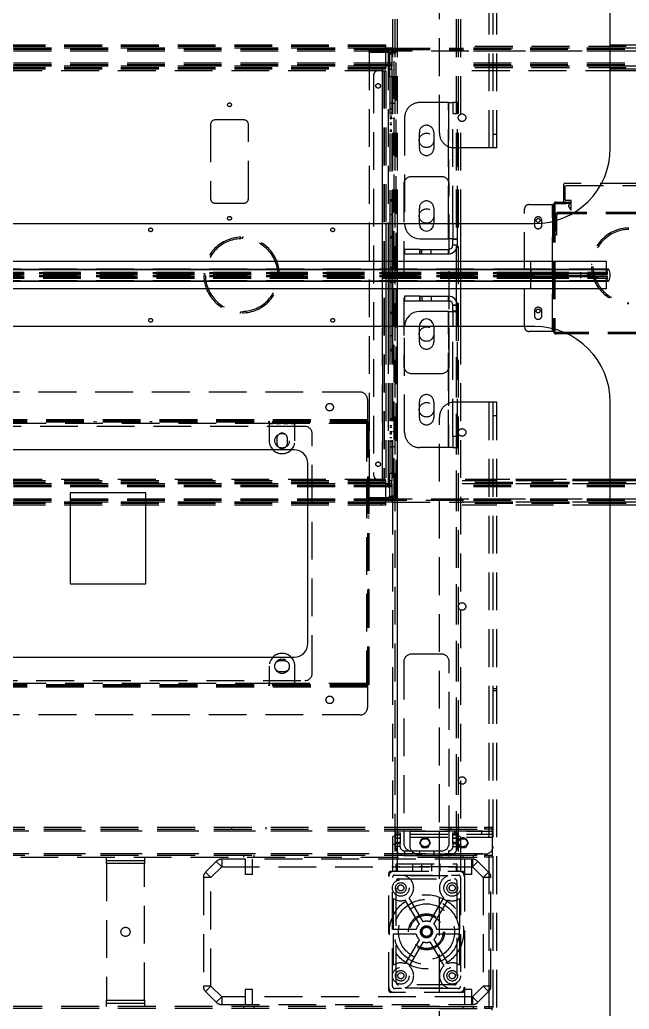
# Model space of a CAD drawing. Header units: millimetres. Extents: x -429 to 16771, y -1239 to 5751.
# Drawn here: x 6885 to 7287, y 364 to 1018 of the extents above; entities that cross this region are included whole.
import ezdxf

# ---------------------------------------------------------------- set-up
doc = ezdxf.new("R2010")
doc.units = ezdxf.units.MM
doc.header["$LTSCALE"] = 100
doc.linetypes.add('HIDDEN', pattern=[0.375, 0.25, -0.125])

msp = doc.modelspace()

# ---------------------------------------------------------------- linework, layer by layer
at = {"color": 7, "linetype": 'HIDDEN', "lineweight": -3}
for p, q in [((7195, 933.4), (7195, 1633.4)), ((7195, 933.4), (7195, 1633.4)), ((7197.5, 933.4), (7197.5, 1633.4)), ((7200, 933.4), (7200, 1633.4)), ((7162, 943.4), (7162, 1623.4)), ((7131, 1243.4), (7131, 883.4)), ((7131, 1243.4), (7131, 883.4)), ((7131, 1243.4), (7131, 883.4)), ((7132.6, 1243.4), (7132.6, 455.4)), ((7134, 1243.4), (7134, 455.4)), ((7134, 1243.4), (7134, 455.4)), ((7134, 1243.4), (7134, 455.4)), ((7134, 1243.4), (7134, 883.4)), ((7173, 1243.4), (7173, 455.4)), ((7173, 1243.4), (7173, 455.4)), ((7173, 1243.4), (7173, 455.4)), ((7173, 1243.4), (7173, 866.09)), ((7174.4, 1243.4), (7174.4, 455.4)), ((7176, 1243.4), (7176, 883.4)), ((7126.5, 1001.4), (5623.5, 1001.4)), ((7126.5, 1000.4), (5623.5, 1000.4)), ((7123.5, 1001.4), (7123.5, 1000.4)), ((7126.5, 999.4), (7126.5, 1001.4)), ((7398, 1000.4), (7177, 1000.4)), ((7130.5, 999.4), (5619.5, 999.4)), ((7130.5, 998.4), (5619.5, 998.4)), ((7130.5, 997.4), (5619.5, 997.4)), ((7130.5, 997.4), (5619.5, 997.4)), ((7130.5, 997.4), (5619.5, 997.4)), ((7130.5, 997.4), (5619.5, 997.4)), ((7126.5, 999.4), (5623.5, 999.4)), ((7126.5, 999.4), (5623.5, 999.4)), ((7115.5, 996.7), (7115.5, 997.9)), ((7115.5, 997.9), (7120.5, 997.9)), ((7120.5, 996.7), (7115.5, 996.7)), ((7128.1, 996.53), (7115.5, 996.53)), ((7115.5, 996.53), (7115.5, 702.28)), ((7120.5, 997.9), (7120.5, 996.7)), ((7120.5, 997.9), (7128.1, 997.9)), ((7120.5, 996.7), (7128.1, 996.7)), ((7126.5, 987.4), (7126.5, 999.4)), ((7128.1, 996.7), (7128.1, 997.9)), ((7128.1, 997.9), (7128.1, 996.7)), ((7128.1, 996.53), (7128.1, 702.28)), ((7128.1, 996.53), (7128.1, 883.4)), ((7130.5, 995.5), (7129.3, 995.5)), ((7129.3, 985.4), (7129.3, 995.5)), ((7129.3, 995.5), (7130.5, 995.5)), ((7130.5, 999.4), (7130.5, 997.4)), ((7130.5, 997.4), (7130.5, 989.4)), ((7131, 999.4), (7178, 999.4)), ((7131, 998.4), (7178, 998.4)), ((7444, 997.4), (7131, 997.4)), ((7444, 997.4), (7131, 997.4)), ((7132.2, 703.3), (7132.2, 995.5)), ((7133.4, 702.28), (7133.4, 996.53)), ((7398, 999.4), (7177, 999.4)), ((7397, 999.4), (7178, 999.4)), ((7397, 998.4), (7178, 998.4)), ((7397, 997.4), (7178, 997.4)), ((7397, 997.4), (7178, 997.4)), ((7130.5, 989.4), (5619.5, 989.4)), ((7130.5, 989.4), (5619.5, 989.4)), ((7130.5, 988.4), (5619.5, 988.4)), ((7130.5, 987.4), (5619.5, 987.4)), ((7126.5, 987.4), (5623.5, 987.4)), ((7126.5, 987.4), (5623.5, 987.4)), ((7126.5, 985.4), (7126.5, 987.4)), ((7127.5, 988.4), (7127.5, 987.4)), ((7130.5, 989.4), (7130.5, 987.4)), ((7130.5, 985.4), (7130.5, 987.4)), ((7398, 987.4), (7177, 987.4)), ((7397, 989.4), (7178, 989.4)), ((7397, 989.4), (7178, 989.4)), ((7397, 988.4), (7178, 988.4)), ((7397, 987.4), (7178, 987.4)), ((7126.5, 986.4), (5623.5, 986.4)), ((7126.5, 985.4), (5623.5, 985.4)), ((7124.5, 984.4), (5625.5, 984.4)), ((7124.5, 984.4), (5625.5, 984.4)), ((7118.5, 981.4), (7118.5, 717.4)), ((7124.5, 984.4), (7121.5, 984.4)), ((7124.5, 986.4), (7124.5, 985.4)), ((7124.5, 984.4), (7124.5, 985.4)), ((7124.5, 984.4), (7126.5, 984.4)), ((7124.5, 714.4), (7124.5, 984.4)), ((7124.5, 984.4), (7124.5, 714.4)), ((7124.5, 984.4), (7124.5, 714.4)), ((7124.5, 883.4), (7124.5, 984.4)), ((7125.5, 984.4), (7125.5, 714.4)), ((7126.5, 984.4), (7126.5, 883.4)), ((7129.3, 985.4), (7130.5, 985.4)), ((7129.3, 980.4), (7129.3, 985.4)), ((7130.5, 985.4), (7130.5, 980.4)), ((7398, 986.4), (7177, 986.4)), ((7396, 984.4), (7179, 984.4)), ((7130.5, 980.4), (7129.3, 980.4)), ((7129.3, 980.4), (7129.3, 883.4)), ((7130.5, 980.4), (7130.5, 883.4)), ((7130.5, 962.9), (7129.3, 962.9)), ((7132.6, 962.7), (7131, 962.7)), ((7168, 963.4), (7149, 963.4)), ((7168, 963.4), (7171, 963.4)), ((7168, 963.4), (7168, 873.4)), ((7168, 883.4), (7168, 963.4)), ((7174, 963.4), (7171, 963.4)), ((7171, 963.4), (7171, 956.11)), ((7174, 956.11), (7174, 963.4)), ((7129.3, 959.15), (7130.5, 959.15)), ((7129.3, 959.15), (7130.5, 959.15)), ((7129.3, 956.65), (7130.5, 956.65)), ((7129.3, 956.65), (7130.5, 956.65)), ((7171, 956.11), (7174, 956.11)), ((7171, 883.4), (7171, 956.11)), ((7174, 883.4), (7174, 956.11)), ((7010.75, 948.9), (7010.75, 899.9)), ((7032.75, 951.9), (7013.75, 951.9)), ((7035.75, 899.9), (7035.75, 948.9)), ((7130.5, 954.4), (7129.3, 954.4)), ((7130.5, 953.4), (7129.3, 953.4)), ((7129.3, 952.9), (7130.5, 952.9)), ((7129.3, 949.9), (7130.5, 949.9)), ((7129.3, 948.9), (7130.5, 948.9)), ((7131, 953.1), (7132.6, 953.1)), ((7139, 953.4), (7139, 883.4)), ((7129.3, 945.4), (7130.5, 945.4)), ((7129.3, 944.41), (7130.5, 944.41)), ((7148.75, 933.15), (7148.75, 943.65)), ((7158.25, 943.65), (7158.25, 933.15)), ((7200, 942.25), (7197.5, 942.25)), ((7195, 933.4), (7172, 933.4)), ((7200, 933.4), (7195, 933.4)), ((7138.5, 909.4), (7138.5, 789.4)), ((7163.5, 914.4), (7143.5, 914.4)), ((7168.5, 789.4), (7168.5, 909.4)), ((7244, 909.55), (7244, 898.55)), ((7330.7, 909.85), (7244.3, 909.85)), ((7245.2, 899.05), (7245.2, 908.35)), ((7245.5, 908.65), (7329.5, 908.65)), ((7013.75, 896.9), (7032.75, 896.9)), ((7129.3, 899.4), (7130.5, 899.4)), ((7129.3, 898.4), (7130.5, 898.4)), ((7221.3, 895.95), (7236.7, 895.95)), ((7236.7, 895.95), (7236.7, 812.15)), ((7236.7, 895.95), (7238.3, 895.95)), ((7236.7, 812.15), (7236.7, 895.95)), ((7237.5, 895.95), (7237.5, 812.15)), ((7238.3, 895.95), (7238.3, 812.15)), ((7239.1, 897.55), (7239.1, 896.75)), ((7239.1, 897.55), (7245.5, 897.55)), ((7239.1, 896.75), (7245.5, 896.75)), ((7245, 897.55), (7247.6, 897.55)), ((7248.8, 898.75), (7245.5, 898.75)), ((7245.5, 896.75), (7245.5, 897.55)), ((7245.5, 897.55), (7245.5, 896.75)), ((7248.5, 896.75), (7245.5, 896.75)), ((7247.6, 897.55), (7248.5, 897.55)), ((7247.9, 897.25), (7247.9, 895.91)), ((7248.5, 897.55), (7248.5, 896.75)), ((7249.1, 892.75), (7249.1, 898.45)), ((7129.3, 889.4), (7130.5, 889.4)), ((7129.3, 889.4), (7130.5, 889.4)), ((7129.3, 889.4), (7130.5, 889.4)), ((7129.3, 889.4), (7130.5, 889.4)), ((7148.75, 883.4), (7148.75, 893.65)), ((7158.25, 893.65), (7158.25, 883.4)), ((7218.3, 815.15), (7218.3, 892.95)), ((7240.5, 890.75), (7240.5, 889.75)), ((7334.5, 890.75), (7240.5, 890.75)), ((7240.5, 889.75), (7240.5, 890.75)), ((7240.5, 890.75), (7240.5, 889.75)), ((7240.5, 889.75), (7240.5, 890.75)), ((7334.5, 889.75), (7240.5, 889.75)), ((7247.49, 894.72), (7247.9, 894.08)), ((7247.9, 894.08), (7248.73, 892.65)), ((7224.8, 885.45), (7224.8, 882.45)), ((7229.8, 882.45), (7229.8, 885.45)), ((7239.5, 888.75), (7238.5, 888.75)), ((7238.5, 888.75), (7238.5, 878.75)), ((7238.5, 888.75), (7239.5, 888.75)), ((7239.5, 888.75), (7238.5, 888.75)), ((7238.5, 888.75), (7239.5, 888.75)), ((7239.5, 888.75), (7239.5, 878.75)), ((7238.5, 878.75), (7239.5, 878.75)), ((7238.5, 875.75), (7238.5, 878.75)), ((7239.5, 878.75), (7238.5, 878.75)), ((7238.5, 878.75), (7239.5, 878.75)), ((7239.5, 878.75), (7238.5, 878.75)), ((7239.5, 878.75), (7239.5, 875.75)), ((7287, 879.55), (7287, 880.55)), ((7030.8, 873.4), (7030.8, 874.4)), ((7031.8, 873.4), (7031.8, 874.4)), ((7129.3, 874.9), (7130.5, 874.9)), ((7129.3, 873.9), (7130.5, 873.9)), ((7171, 873.4), (7174, 873.4)), ((7239.5, 875.75), (7238.5, 875.75)), ((7149, 866.4), (7149, 863.4)), ((7150.5, 863.4), (7150.5, 866.4)), ((7156.5, 863.4), (7156.5, 866.4)), ((7168, 863.4), (7168, 866.4)), ((7171, 869.4), (7174, 869.4)), ((7124.5, 840.4), (7124.5, 858.4)), ((7126.5, 858.4), (7126.5, 840.4)), ((7128.1, 858.4), (7128.1, 840.4)), ((7129.3, 858.4), (7129.3, 840.4)), ((7130.5, 858.4), (7130.5, 840.4)), ((7131, 858.4), (7131, 840.4)), ((7134, 858.4), (7134, 840.4)), ((7173, 858.4), (7173, 840.4)), ((7176, 858.4), (7176, 840.4)), ((7222.5, 851.4), (7222.5, 858.4)), ((7222.5, 853.19), (5527.5, 853.19)), ((7222.5, 853.17), (5527.5, 853.17)), ((7222.5, 850.65), (5527.5, 850.65)), ((7222.5, 850.65), (5527.5, 850.65)), ((7222.5, 850.65), (5527.5, 850.65)), ((7222.5, 850.32), (5527.5, 850.32)), ((7222.5, 850.15), (5527.5, 850.15)), ((7222.5, 850.15), (5527.5, 850.15)), ((6375, 853.19), (7222.5, 853.19)), ((6375, 851.4), (7222.5, 851.4)), ((6375, 850.85), (7222.5, 850.85)), ((7222.5, 850.85), (6375, 850.85)), ((7222.5, 850.85), (6375, 850.85)), ((7222.5, 850.85), (6375, 850.85)), ((6375, 850.84), (7222.5, 850.84)), ((6375, 850.84), (7222.5, 850.84)), ((6375, 850.65), (7222.5, 850.65)), ((6375, 850.65), (7222.5, 850.65)), ((6375, 850.65), (7222.5, 850.65)), ((6375, 850.37), (7222.5, 850.37)), ((6375, 850.32), (7222.5, 850.32)), ((6375, 850.15), (7222.5, 850.15)), ((6375, 850.15), (7222.5, 850.15)), ((6375, 850), (7222.5, 850)), ((6375, 849.97), (7222.5, 849.97)), ((6375, 849.97), (7222.5, 849.97)), ((6375, 849.95), (7222.5, 849.95)), ((6375, 849.95), (7222.5, 849.95)), ((7130.5, 854.4), (7129.3, 854.4)), ((7129.3, 850.65), (7130.5, 850.65)), ((7129.3, 850.65), (7130.5, 850.65)), ((7132.6, 854.2), (7131, 854.2)), ((7222.5, 853.19), (7222.5, 853.4)), ((7222.5, 853.4), (7222.5, 853.17)), ((7222.5, 853.19), (7222.5, 853.4)), ((7222.5, 851.4), (7222.5, 853.4)), ((7222.5, 853.19), (7273, 853.19)), ((7222.5, 850.32), (7222.5, 853.19)), ((7273, 853.19), (7222.5, 853.19)), ((7222.5, 850.85), (7222.5, 853.19)), ((7273.92, 853.17), (7222.5, 853.17)), ((7222.5, 853.17), (7222.5, 845.64)), ((7222.5, 851.4), (7272.5, 851.4)), ((7222.5, 850.85), (7222.5, 851.4)), ((7222.5, 850.85), (7222.5, 851.4)), ((7222.5, 850.84), (7222.5, 850.85)), ((7222.5, 850.85), (7222.5, 850.85)), ((7222.5, 850.85), (7261.93, 850.85)), ((7222.5, 850.85), (7222.5, 850.65)), ((7222.5, 850.85), (7222.5, 850.85)), ((7222.5, 850.84), (7266.9, 850.84)), ((7222.5, 849.97), (7222.5, 850.84)), ((7222.5, 850.84), (7264.4, 850.84)), ((7222.5, 849.97), (7222.5, 850.84)), ((7222.5, 849.97), (7222.5, 850.84)), ((7222.5, 850.84), (7222.5, 850.65)), ((7222.5, 849.97), (7222.5, 850.84)), ((7222.5, 850.84), (7222.5, 850.65)), ((7222.5, 850.37), (7222.5, 850.84)), ((7222.5, 849.97), (7222.5, 850.84)), ((7222.5, 850.84), (7222.5, 850.65)), ((7222.5, 850.32), (7222.5, 850.84)), ((7222.5, 849.97), (7222.5, 850.84)), ((7222.5, 850.84), (7222.5, 850.65)), ((7222.5, 850.84), (7222.5, 850.65)), ((7222.5, 850.37), (7222.5, 850.84)), ((7222.5, 850.65), (7222.5, 850)), ((7222.5, 850.65), (7267.18, 850.65)), ((7222.5, 850.65), (7264.68, 850.65)), ((7222.5, 850.65), (7222.5, 850.15)), ((7222.5, 850.65), (7262.18, 850.65)), ((7222.5, 850.65), (7222.5, 850.15)), ((7267.18, 850.65), (7222.5, 850.65)), ((7222.5, 850.65), (7222.5, 850)), ((7264.68, 850.65), (7222.5, 850.65)), ((7262.18, 850.65), (7222.5, 850.65)), ((7222.5, 850.65), (7222.5, 850.15)), ((7222.5, 850.65), (7222.5, 850.15)), ((7222.5, 850.37), (7260.41, 850.37)), ((7222.5, 848.85), (7222.5, 850.37)), ((7222.5, 848.85), (7222.5, 850.37)), ((7222.5, 850), (7222.5, 850.32)), ((7222.5, 850.32), (7273.15, 850.32)), ((7273.15, 850.32), (7222.5, 850.32)), ((7222.5, 850), (7222.5, 850.32)), ((7222.5, 850.15), (7264.68, 850.15)), ((7222.5, 850.15), (7262.18, 850.15)), ((7264.68, 850.15), (7222.5, 850.15)), ((7262.18, 850.15), (7222.5, 850.15)), ((7222.5, 850.15), (7222.5, 849.97)), ((7222.5, 850.15), (7222.5, 849.97)), ((7222.5, 850.15), (7222.5, 849.97)), ((7222.5, 850.15), (7222.5, 849.97)), ((7222.5, 850), (7272.85, 850)), ((7222.5, 849.97), (7264.95, 849.97)), ((7222.5, 849.95), (7222.5, 849.97)), ((7222.5, 849.97), (7262.45, 849.97)), ((7222.5, 849.97), (7222.5, 849.97)), ((7222.5, 849.95), (7264.88, 849.95)), ((7222.5, 849.95), (7262.38, 849.95)), ((7222.5, 848.85), (7222.5, 849.95)), ((7222.5, 848.85), (7222.5, 849.95)), ((7255.5, 847.4), (7255.5, 851.4)), ((7260.41, 850.37), (7261.93, 850.85)), ((7262.18, 850.65), (7262.18, 850.15)), ((7262.45, 849.97), (7264.4, 850.84)), ((7264.68, 850.65), (7264.68, 850.15)), ((7264.95, 849.97), (7266.9, 850.84)), ((7267.18, 850.65), (7267.18, 850)), ((7272.5, 851.4), (7272.5, 853.4)), ((7273.15, 850.32), (7273, 853.19)), ((7222.5, 848.65), (5527.5, 848.65)), ((7222.5, 848.65), (5527.5, 848.65)), ((7222.5, 848.49), (5527.5, 848.49)), ((7222.5, 848.15), (5527.5, 848.15)), ((7222.5, 848.15), (5527.5, 848.15)), ((7222.5, 848.15), (5527.5, 848.15)), ((7222.5, 845.64), (5527.5, 845.64)), ((7222.5, 845.61), (5527.5, 845.61)), ((7222.5, 848.85), (6375, 848.85)), ((7222.5, 848.85), (6375, 848.85)), ((6375, 848.83), (7222.5, 848.83)), ((6375, 848.83), (7222.5, 848.83)), ((6375, 848.8), (7222.5, 848.8)), ((6375, 848.65), (7222.5, 848.65)), ((6375, 848.65), (7222.5, 848.65)), ((6375, 848.49), (7222.5, 848.49)), ((6375, 848.44), (7222.5, 848.44)), ((6375, 848.15), (7222.5, 848.15)), ((6375, 848.15), (7222.5, 848.15)), ((6375, 848.15), (7222.5, 848.15)), ((6375, 847.97), (7222.5, 847.97)), ((6375, 847.97), (7222.5, 847.97)), ((6375, 847.96), (7222.5, 847.96)), ((6375, 847.95), (7222.5, 847.95)), ((6375, 847.95), (7222.5, 847.95)), ((6375, 847.95), (7222.5, 847.95)), ((6375, 847.4), (7222.5, 847.4)), ((6375, 845.61), (7222.5, 845.61)), ((7007.3, 849.9), (7006.3, 849.9)), ((7007.3, 848.9), (7006.3, 848.9)), ((7056.29, 849.9), (7055.29, 849.9)), ((7056.29, 848.9), (7055.29, 848.9)), ((7129.3, 848.15), (7130.5, 848.15)), ((7129.3, 848.15), (7130.5, 848.15)), ((7129.3, 844.4), (7130.5, 844.4)), ((7131, 844.6), (7132.6, 844.6)), ((7222.5, 848.83), (7222.5, 848.85)), ((7262.38, 848.85), (7222.5, 848.85)), ((7222.5, 847.97), (7222.5, 848.83)), ((7222.5, 848.83), (7264.97, 848.83)), ((7222.5, 848.83), (7262.47, 848.83)), ((7222.5, 847.97), (7222.5, 848.83)), ((7222.5, 847.97), (7222.5, 848.83)), ((7222.5, 847.97), (7222.5, 848.83)), ((7222.5, 848.83), (7222.5, 848.65)), ((7222.5, 847.97), (7222.5, 848.83)), ((7222.5, 848.83), (7222.5, 848.65)), ((7222.5, 848.44), (7222.5, 848.83)), ((7222.5, 848.83), (7222.5, 848.65)), ((7222.5, 847.97), (7222.5, 848.83)), ((7222.5, 848.83), (7222.5, 848.65)), ((7222.5, 848.44), (7222.5, 848.83)), ((7222.5, 848.49), (7222.5, 848.8)), ((7222.5, 848.8), (7272.85, 848.8)), ((7222.5, 848.8), (7222.5, 848.15)), ((7222.5, 848.8), (7222.5, 848.15)), ((7222.5, 848.49), (7222.5, 848.8)), ((7222.5, 848.65), (7264.68, 848.65)), ((7222.5, 848.65), (7222.5, 848.15)), ((7222.5, 848.65), (7262.18, 848.65)), ((7222.5, 848.65), (7222.5, 848.15)), ((7262.18, 848.65), (7222.5, 848.65)), ((7222.5, 848.65), (7222.5, 848.15)), ((7264.68, 848.65), (7222.5, 848.65)), ((7222.5, 848.65), (7222.5, 848.15)), ((7222.5, 848.49), (7273.15, 848.49)), ((7222.5, 845.61), (7222.5, 848.49)), ((7273.15, 848.49), (7222.5, 848.49)), ((7222.5, 847.97), (7222.5, 848.49)), ((7222.5, 848.44), (7260.41, 848.44)), ((7222.5, 847.97), (7222.5, 848.44)), ((7222.5, 847.97), (7222.5, 848.44)), ((7222.5, 848.15), (7267.18, 848.15)), ((7222.5, 848.15), (7264.68, 848.15)), ((7222.5, 848.15), (7262.18, 848.15)), ((7262.18, 848.15), (7222.5, 848.15)), ((7267.18, 848.15), (7222.5, 848.15)), ((7264.68, 848.15), (7222.5, 848.15)), ((7222.5, 848.15), (7222.5, 847.95)), ((7222.5, 848.15), (7222.5, 847.97)), ((7222.5, 848.15), (7222.5, 847.97)), ((7222.5, 848.15), (7222.5, 847.97)), ((7222.5, 848.15), (7222.5, 847.97)), ((7222.5, 848.15), (7222.5, 847.97)), ((7222.5, 847.95), (7222.5, 847.97)), ((7222.5, 847.97), (7266.89, 847.97)), ((7222.5, 847.97), (7264.39, 847.97)), ((7222.5, 847.96), (7261.91, 847.96)), ((7222.5, 847.95), (7222.5, 847.95)), ((7222.5, 847.4), (7222.5, 847.95)), ((7222.5, 847.4), (7222.5, 847.95)), ((7222.5, 847.95), (7222.5, 847.95)), ((7222.5, 845.61), (7222.5, 847.95)), ((7222.5, 847.4), (7272.5, 847.4)), ((7222.5, 840.4), (7222.5, 847.4)), ((7222.5, 845.4), (7222.5, 847.4)), ((7273.92, 845.64), (7222.5, 845.64)), ((7222.5, 845.64), (7222.5, 845.4)), ((7222.5, 845.4), (7222.5, 845.61)), ((7222.5, 845.61), (7273, 845.61)), ((7273, 845.61), (7222.5, 845.61)), ((7222.5, 845.4), (7222.5, 845.61)), ((7261.91, 847.96), (7260.41, 848.44)), ((7262.18, 848.65), (7262.18, 848.15)), ((7264.39, 847.97), (7262.47, 848.83)), ((7264.68, 848.65), (7264.68, 848.15)), ((7266.89, 847.97), (7264.97, 848.83)), ((7267.18, 848.8), (7267.18, 848.15)), ((7272.5, 845.4), (7272.5, 847.4)), ((7273, 845.61), (7273.15, 848.49)), ((7149, 835.4), (7149, 832.4)), ((7150.5, 835.4), (7150.5, 832.4)), ((7156.5, 835.4), (7156.5, 832.4)), ((7168, 832.4), (7168, 835.4)), ((7173, 832.72), (7173, 455.4)), ((7287, 830.56), (7287, 831.56)), ((7030.8, 824.41), (7030.8, 825.41)), ((7031.8, 824.41), (7031.8, 825.41)), ((7129.3, 824.9), (7130.5, 824.9)), ((7129.3, 823.9), (7130.5, 823.9)), ((7168, 825.4), (7168, 735.4)), ((7174, 829.4), (7171, 829.4)), ((7171, 825.4), (7174, 825.4)), ((7224.8, 825.65), (7224.8, 822.65)), ((7229.8, 822.65), (7229.8, 825.65)), ((7124.5, 714.4), (7124.5, 815.4)), ((7126.5, 815.4), (7126.5, 714.4)), ((7128.1, 815.4), (7128.1, 702.28)), ((7129.3, 815.4), (7129.3, 718.4)), ((7130.5, 815.4), (7130.5, 718.4)), ((7131, 815.4), (7131, 455.4)), ((7131, 815.4), (7131, 455.4)), ((7131, 815.4), (7131, 455.4)), ((7134, 815.4), (7134, 455.4)), ((7139, 745.4), (7139, 815.4)), ((7148.75, 805.15), (7148.75, 815.4)), ((7158.25, 815.4), (7158.25, 805.15)), ((7168, 735.4), (7168, 815.4)), ((7171, 742.7), (7171, 815.4)), ((7174, 742.7), (7174, 815.4)), ((7176, 815.4), (7176, 455.4)), ((7236.7, 812.15), (7221.3, 812.15)), ((7238.3, 812.15), (7236.7, 812.15)), ((7239.1, 811.35), (7239.1, 810.55)), ((7335.9, 811.35), (7239.1, 811.35)), ((7129.3, 809.4), (7130.5, 809.4)), ((7129.3, 809.4), (7130.5, 809.4)), ((7129.3, 809.4), (7130.5, 809.4)), ((7129.3, 809.4), (7130.5, 809.4)), ((7335.9, 810.55), (7239.1, 810.55)), ((7129.3, 800.4), (7130.5, 800.4)), ((7129.3, 799.4), (7130.5, 799.4)), ((7143.5, 784.4), (7163.5, 784.4)), ((7109.5, 772.1), (6596.5, 772.1)), ((7114.5, 767.1), (7114.5, 753.7)), ((7148.75, 755.15), (7148.75, 765.65)), ((7158.25, 765.65), (7158.25, 755.15)), ((7195, 765.4), (7172, 765.4)), ((7195, 65.4), (7195, 765.4)), ((7200, 765.4), (7195, 765.4)), ((7195, 65.4), (7195, 765.4)), ((7197.5, 65.4), (7197.5, 765.4)), ((7200, 65.4), (7200, 765.4)), ((7114.5, 753.7), (6591.5, 753.7)), ((7114.5, 753.7), (6591.5, 753.7)), ((7114.5, 752.9), (6591.5, 752.9)), ((7114.5, 752.1), (6591.5, 752.1)), ((6934.03, 752.1), (6934.03, 752.9)), ((6935.03, 752.1), (6935.03, 752.9)), ((6952, 752.1), (6952, 752.9)), ((6954, 752.1), (6954, 752.9)), ((6970.97, 752.1), (6970.97, 752.9)), ((6971.97, 752.1), (6971.97, 752.9)), ((7049, 752.9), (7049, 752.1)), ((7049.5, 752.9), (7049.5, 751.3)), ((7052, 751.3), (7052, 752.9)), ((7054, 752.9), (7054, 751.3)), ((7057, 751.3), (7057, 752.9)), ((7059, 752.9), (7059, 751.3)), ((7062, 751.3), (7062, 752.9)), ((7064, 752.9), (7064, 751.3)), ((7066.5, 751.3), (7066.5, 752.9)), ((7067, 752.9), (7067, 752.1)), ((7113.9, 752.9), (7113.9, 752.1)), ((7113.9, 752.1), (7113.9, 751.3)), ((7114.5, 753.7), (7114.5, 752.1)), ((7115.5, 751.9), (7114.7, 751.9)), ((7114.7, 578.9), (7114.7, 751.9)), ((7115.5, 578.9), (7115.5, 751.9)), ((7130.5, 754.4), (7129.3, 754.4)), ((7130.5, 753.4), (7129.3, 753.4)), ((7162, 75.4), (7162, 755.4)), ((7197.5, 756.55), (7200, 756.55)), ((7073, 749.4), (6633, 749.4)), ((7052, 751.3), (6859, 751.3)), ((7052, 751.3), (6859, 751.3)), ((7049.5, 751.3), (7049.5, 739.9)), ((7049.5, 751.3), (7052, 751.3)), ((7052, 751.3), (7049.5, 751.3)), ((7054, 751.3), (7052, 751.3)), ((7054, 751.3), (7057, 751.3)), ((7057, 751.3), (7054, 751.3)), ((7057, 751.3), (7054, 751.3)), ((7057, 751.3), (7054, 751.3)), ((7059, 751.3), (7057, 751.3)), ((7059, 751.3), (7062, 751.3)), ((7062, 751.3), (7059, 751.3)), ((7062, 751.3), (7059, 751.3)), ((7062, 751.3), (7059, 751.3)), ((7064, 751.3), (7062, 751.3)), ((7064, 751.3), (7066.5, 751.3)), ((7066.5, 751.3), (7064, 751.3)), ((7113.9, 751.3), (7064, 751.3)), ((7113.9, 751.3), (7064, 751.3)), ((7066.5, 739.9), (7066.5, 751.3)), ((7113.9, 751.3), (7113.9, 579.5)), ((7113.9, 751.3), (7113.9, 579.5)), ((7129.3, 749.9), (7130.5, 749.9)), ((7129.3, 748.9), (7130.5, 748.9)), ((7130.5, 745.9), (7129.3, 745.9)), ((7129.3, 745.4), (7130.5, 745.4)), ((7132.6, 745.7), (7131, 745.7)), ((7054.5, 741.4), (7054.5, 738.4)), ((7061.5, 738.4), (7061.5, 741.4)), ((7078, 586.4), (7078, 744.4)), ((7129.3, 744.41), (7130.5, 744.41)), ((7129.3, 742.15), (7130.5, 742.15)), ((7129.3, 742.15), (7130.5, 742.15)), ((7129.3, 739.65), (7130.5, 739.65)), ((7129.3, 739.65), (7130.5, 739.65)), ((7174, 742.7), (7171, 742.7)), ((7171, 742.7), (7171, 735.4)), ((7174, 735.4), (7174, 742.7)), ((7129.3, 735.9), (7130.5, 735.9)), ((7131, 736.1), (7132.6, 736.1)), ((7168, 735.4), (7149, 735.4)), ((7171, 735.4), (7168, 735.4)), ((7171, 735.4), (7174, 735.4)), ((7126.5, 713.4), (5623.5, 713.4)), ((7124.5, 714.4), (5625.5, 714.4)), ((7124.5, 714.4), (5625.5, 714.4)), ((7121.5, 714.4), (7124.5, 714.4)), ((7124.5, 713.4), (7124.5, 714.4)), ((7126.5, 714.4), (7124.5, 714.4)), ((7124.5, 713.4), (7124.5, 712.4)), ((7126.5, 711.4), (7126.5, 713.4)), ((7129.3, 718.4), (7130.5, 718.4)), ((7129.3, 713.4), (7129.3, 718.4)), ((7130.5, 713.4), (7129.3, 713.4)), ((7129.3, 703.3), (7129.3, 713.4)), ((7130.5, 718.4), (7130.5, 713.4)), ((7130.5, 711.4), (7130.5, 713.4)), ((7275, 713.4), (7177, 713.4)), ((7396, 714.4), (7179, 714.4)), ((7275, 714.4), (7179, 714.4)), ((7130.5, 711.4), (5619.5, 711.4)), ((7130.5, 710.4), (5619.5, 710.4)), ((7130.5, 709.4), (5619.5, 709.4)), ((7130.5, 709.4), (5619.5, 709.4)), ((7126.5, 712.4), (5623.5, 712.4)), ((7126.5, 711.4), (5623.5, 711.4)), ((7126.5, 711.4), (5623.5, 711.4)), ((7126.5, 699.4), (7126.5, 711.4)), ((7127.5, 711.4), (7127.5, 710.4)), ((7130.5, 711.4), (7130.5, 709.4)), ((7130.5, 709.4), (7130.5, 701.4)), ((7398, 712.4), (7177, 712.4)), ((7398, 711.4), (7177, 711.4)), ((7275, 711.4), (7177, 711.4)), ((7397, 711.4), (7178, 711.4)), ((7397, 710.4), (7178, 710.4)), ((7397, 709.4), (7178, 709.4)), ((7397, 709.4), (7178, 709.4)), ((7130.5, 701.4), (5619.5, 701.4)), ((7130.5, 701.4), (5619.5, 701.4)), ((7130.5, 701.4), (5619.5, 701.4)), ((7130.5, 701.4), (5619.5, 701.4)), ((7130.5, 700.4), (5619.5, 700.4)), ((7128.1, 702.28), (7115.5, 702.28)), ((7115.5, 700.9), (7115.5, 702.1)), ((7115.5, 702.1), (7120.5, 702.1)), ((7120.5, 700.9), (7115.5, 700.9)), ((7120.5, 702.1), (7120.5, 700.9)), ((7128.1, 702.1), (7120.5, 702.1)), ((7120.5, 700.9), (7128.1, 700.9)), ((7128.1, 700.9), (7128.1, 702.1)), ((7128.1, 700.9), (7128.1, 702.1)), ((7129.3, 703.3), (7130.5, 703.3)), ((7129.3, 703.3), (7130.5, 703.3)), ((7130.5, 701.4), (7130.5, 699.4)), ((7132.2, 703.3), (7131, 703.3)), ((7132.2, 703.3), (7131, 703.3)), ((7444, 701.4), (7131, 701.4)), ((7444, 701.4), (7131, 701.4)), ((7178, 700.4), (7131, 700.4)), ((7397, 701.4), (7178, 701.4)), ((7397, 701.4), (7178, 701.4)), ((7397, 700.4), (7178, 700.4)), ((7130.5, 699.4), (5619.5, 699.4)), ((7126.5, 699.4), (5623.5, 699.4)), ((7126.5, 699.4), (5623.5, 699.4)), ((7126.5, 698.4), (5623.5, 698.4)), ((7126.5, 697.4), (5623.5, 697.4)), ((7123.5, 698.4), (7123.5, 697.4)), ((7126.5, 697.4), (7126.5, 699.4)), ((7131, 699.4), (7178, 699.4)), ((7398, 699.4), (7177, 699.4)), ((7275, 699.4), (7177, 699.4)), ((7398, 698.4), (7177, 698.4)), ((7275, 697.4), (7177, 697.4)), ((7397, 699.4), (7178, 699.4)), ((7114.7, 690.38), (7115.5, 690.38)), ((7114.7, 688.88), (7115.5, 688.88)), ((7114.7, 666.4), (7115.5, 666.4)), ((7114.7, 664.4), (7115.5, 664.4)), ((7114.7, 641.92), (7115.5, 641.92)), ((7114.7, 640.42), (7115.5, 640.42)), ((7163.5, 598.9), (7143.5, 598.9)), ((7049.5, 590.9), (7049.5, 579.5)), ((7059.5, 594.4), (7056.5, 594.4)), ((7066.5, 579.5), (7066.5, 590.9)), ((7138.5, 593.9), (7138.5, 473.9)), ((7168.5, 473.9), (7168.5, 593.9)), ((7056.5, 587.4), (7059.5, 587.4)), ((7114.5, 578.7), (6591.5, 578.7)), ((7114.5, 577.9), (6591.5, 577.9)), ((7114.5, 577.1), (6591.5, 577.1)), ((7114.5, 577.1), (6591.5, 577.1)), ((6633, 581.4), (7073, 581.4)), ((7052, 579.5), (6859, 579.5)), ((7052, 579.5), (6859, 579.5)), ((7049, 578.7), (7049, 577.9)), ((7052, 579.5), (7049.5, 579.5)), ((7049.5, 579.5), (7049.5, 577.9)), ((7049.5, 579.5), (7052, 579.5)), ((7054, 579.5), (7052, 579.5)), ((7052, 577.9), (7052, 579.5)), ((7057, 579.5), (7054, 579.5)), ((7054, 579.5), (7054, 577.9)), ((7054, 579.5), (7057, 579.5)), ((7057, 579.5), (7054, 579.5)), ((7057, 579.5), (7054, 579.5)), ((7059, 579.5), (7057, 579.5)), ((7057, 577.9), (7057, 579.5)), ((7062, 579.5), (7059, 579.5)), ((7059, 579.5), (7059, 577.9)), ((7059, 579.5), (7062, 579.5)), ((7062, 579.5), (7059, 579.5)), ((7062, 579.5), (7059, 579.5)), ((7064, 579.5), (7062, 579.5)), ((7062, 577.9), (7062, 579.5)), ((7066.5, 579.5), (7064, 579.5)), ((7064, 579.5), (7064, 577.9)), ((7064, 579.5), (7066.5, 579.5)), ((7113.9, 579.5), (7064, 579.5)), ((7113.9, 579.5), (7064, 579.5)), ((7066.5, 577.9), (7066.5, 579.5)), ((7067, 578.7), (7067, 577.9)), ((7113.9, 579.5), (7113.9, 578.7)), ((7113.9, 578.7), (7113.9, 577.9)), ((7114.5, 578.7), (7114.5, 577.1)), ((7114.5, 577.1), (7114.5, 563.7)), ((7115.5, 578.9), (7114.7, 578.9)), ((7200, 575.98), (7197.5, 575.98)), ((7197.5, 574.83), (7200, 574.83)), ((7109.5, 558.7), (6596.5, 558.7)), ((5588, 484.65), (7162, 484.65)), ((7024.5, 484.65), (7024.5, 483.15)), ((7047.5, 483.15), (7047.5, 484.65)), ((7162, 484.65), (7192, 484.65)), ((7169.5, 484.65), (7169.5, 483.15)), ((7192, 483.15), (7192, 484.65)), ((7192, 484.65), (7197, 484.65)), ((7192.5, 483.15), (7192.5, 484.65)), ((7197, 484.65), (7197, 483.15)), ((5553, 482.15), (7197, 482.15)), ((5553, 482.15), (7197, 482.15)), ((5588, 483.15), (7162, 483.15)), ((5588, 482.15), (7162, 482.15)), ((5588, 482.15), (7162, 482.15)), ((7132.6, 478.4), (7131, 478.4)), ((7133, 480.9), (7136, 480.9)), ((7133, 479.44), (7133, 480.9)), ((7136, 479.44), (7133, 479.44)), ((7133, 477.37), (7133, 479.44)), ((7133, 479.44), (7136, 479.44)), ((7133, 477.37), (7136, 477.37)), ((7133, 473.83), (7133, 477.37)), ((7136, 477.37), (7133, 477.37)), ((7136, 480.9), (7136, 479.44)), ((7136, 479.44), (7136, 477.37)), ((7136, 477.37), (7136, 473.83)), ((7142.5, 481.9), (7197.5, 481.9)), ((7142.5, 481.9), (7142.5, 477.9)), ((7142.5, 479.9), (7197.5, 479.9)), ((7142.5, 477.9), (7197.5, 477.9)), ((7142.5, 477.9), (7142.5, 471.9)), ((7142.5, 477.9), (7197.5, 477.9)), ((7142.5, 477.9), (7197.5, 477.9)), ((7142.5, 477.9), (7197.5, 477.9)), ((7162, 483.15), (7192, 483.15)), ((7162, 467.15), (7162, 482.15)), ((7171, 480.9), (7174, 480.9)), ((7171, 479.44), (7171, 480.9)), ((7174, 479.44), (7171, 479.44)), ((7171, 477.37), (7171, 479.44)), ((7171, 479.44), (7174, 479.44)), ((7171, 473.83), (7171, 477.37)), ((7171, 477.37), (7174, 477.37)), ((7174, 477.37), (7171, 477.37)), ((7172, 481.9), (7172, 479.9)), ((7174, 480.9), (7174, 479.44)), ((7174, 479.44), (7174, 477.37)), ((7174, 477.37), (7174, 473.83)), ((7176, 478.4), (7174.4, 478.4)), ((7190, 479.9), (7190, 481.9)), ((7197, 483.15), (7192, 483.15)), ((7197, 483.15), (7197, 482.15)), ((7197, 482.15), (7197, 467.15)), ((7131, 473.4), (7132.6, 473.4)), ((7136, 477.15), (7133, 477.15)), ((7133, 474.65), (7136, 474.65)), ((7136, 473.83), (7133, 473.83)), ((7133, 471.9), (7133, 473.83)), ((7133, 473.83), (7136, 473.83)), ((7136, 471.9), (7133, 471.9)), ((7136, 471.9), (7133, 471.9)), ((7136, 471.9), (7136, 473.83)), ((7149.03, 473.9), (7150.77, 476.9)), ((7150.77, 470.9), (7149.03, 473.9)), ((7150.77, 476.9), (7154.23, 476.9)), ((7154.23, 470.9), (7150.77, 470.9)), ((7154.23, 476.9), (7155.96, 473.9)), ((7155.96, 473.9), (7154.23, 470.9)), ((7174, 477.15), (7171, 477.15)), ((7171, 474.65), (7174, 474.65)), ((7174, 473.83), (7171, 473.83)), ((7171, 473.83), (7171, 471.9)), ((7171, 473.83), (7174, 473.83)), ((7171, 471.9), (7174, 471.9)), ((7171, 471.9), (7174, 471.9)), ((7174, 473.83), (7174, 471.9)), ((7174.03, 473.9), (7175.77, 476.9)), ((7175.77, 470.9), (7174.03, 473.9)), ((7174.4, 473.4), (7176, 473.4)), ((7175.77, 476.9), (7179.23, 476.9)), ((7179.23, 470.9), (7175.77, 470.9)), ((7179.23, 476.9), (7180.96, 473.9)), ((7180.96, 473.9), (7179.23, 470.9)), ((5553, 467.15), (7197, 467.15)), ((5553, 467.15), (7197, 467.15)), ((5588, 467.15), (7162, 467.15)), ((5588, 467.15), (7162, 467.15)), ((5588, 466.15), (7162, 466.15)), ((6585, 464.65), (7162, 464.65)), ((6942, 460.65), (6942, 464.65)), ((6967, 464.65), (6967, 460.65)), ((7032.5, 466.15), (7032.5, 464.65)), ((7039.5, 464.65), (7039.5, 466.15)), ((7139, 468.9), (7139, 465.9)), ((7139, 468.9), (7168, 468.9)), ((7139, 468.9), (7139, 465.9)), ((7139, 465.9), (7168, 465.9)), ((7147.5, 466.9), (7192.5, 466.9)), ((7148.75, 468.9), (7148.75, 465.9)), ((7158.25, 468.9), (7158.25, 465.9)), ((7162, 466.15), (7192, 466.15)), ((7162, 464.65), (7192, 464.65)), ((7168, 468.9), (7168, 465.9)), ((7168, 468.9), (7168, 465.9)), ((7177.5, 466.15), (7177.5, 464.65)), ((7184.5, 464.65), (7184.5, 466.15)), ((7192, 464.65), (7192, 466.15)), ((7192, 466.15), (7197, 466.15)), ((7197, 464.65), (7192, 464.65)), ((7197, 467.15), (7197, 466.15)), ((7197, 466.15), (7197, 464.65)), ((6942, 462.65), (6967, 462.65)), ((6967, 460.65), (6942, 460.65)), ((6942, 460.65), (6942, 370.15)), ((6967, 460.65), (6942, 460.65)), ((6967, 370.15), (6967, 460.65)), ((7014.53, 461.94), (7007.46, 454.87)), ((7011, 451.33), (7018.07, 458.4)), ((7014.53, 461.94), (7018.07, 458.4)), ((7183.93, 463.4), (7018.07, 463.4)), ((7018.07, 463.4), (7018.07, 458.4)), ((7018.07, 458.4), (7183.93, 458.4)), ((7033.6, 463.4), (7033.6, 453.4)), ((7038.4, 453.4), (7038.4, 463.4)), ((7133.5, 460.4), (7173.5, 460.4)), ((7133.5, 458.4), (7133.5, 460.4)), ((7133.5, 458.4), (7133.5, 455.4)), ((7173.5, 458.4), (7133.5, 458.4)), ((7144.5, 455.4), (7144.5, 460.4)), ((7150.1, 460.4), (7150.1, 455.4)), ((7156.9, 455.4), (7156.9, 460.4)), ((7162.5, 455.4), (7162.5, 460.4)), ((7173.5, 460.4), (7173.5, 458.4)), ((7173.5, 458.4), (7173.5, 455.4)), ((7178.6, 463.4), (7178.6, 453.4)), ((7183.4, 453.4), (7183.4, 463.4)), ((7183.93, 463.4), (7183.93, 458.4)), ((7187.46, 461.94), (7183.93, 458.4)), ((7183.93, 458.4), (7191, 451.33)), ((7194.53, 454.87), (7187.46, 461.94)), ((7006, 451.33), (7006, 379.47)), ((7011, 451.33), (7006, 451.33)), ((7007.46, 454.87), (7011, 451.33)), ((7011, 379.47), (7011, 451.33)), ((7038.4, 453.4), (7033.6, 453.4)), ((7128.5, 376.9), (7128.5, 453.9)), ((7130, 455.4), (7177, 455.4)), ((7131, 379.4), (7131, 451.4)), ((7132.5, 452.9), (7174.5, 452.9)), ((7167.63, 452.4), (7139.37, 452.4)), ((7176, 451.4), (7176, 379.4)), ((7178.5, 453.9), (7178.5, 376.9)), ((7183.4, 453.4), (7178.6, 453.4)), ((7194.53, 454.87), (7191, 451.33)), ((7196, 451.33), (7191, 451.33)), ((7191, 451.33), (7191, 379.47)), ((7196, 379.47), (7196, 451.33)), ((7133.5, 381.9), (7133.5, 448.9)), ((7135, 450.4), (7172, 450.4)), ((7173.5, 448.9), (7173.5, 381.9)), ((7131.5, 437.53), (7131.5, 416.9)), ((7148.75, 420.54), (7139.44, 436.43)), ((7151.34, 422.06), (7142.02, 437.94)), ((7155.66, 422.06), (7164.97, 437.94)), ((7158.25, 420.54), (7167.56, 436.43)), ((7175.5, 416.9), (7175.5, 437.53)), ((7153.5, 418.4), (7153.5, 418.94)), ((7146.66, 416.9), (7131.5, 416.9)), ((7146.66, 413.9), (7131.5, 413.9)), ((7131.5, 413.9), (7131.5, 393.28)), ((7175.5, 416.9), (7160.34, 416.9)), ((7175.5, 413.9), (7160.34, 413.9)), ((7175.5, 393.28), (7175.5, 413.9)), ((7148.75, 410.26), (7139.44, 394.38)), ((7151.34, 408.75), (7142.02, 392.86)), ((7155.66, 408.75), (7164.97, 392.86)), ((7158.25, 410.26), (7167.56, 394.38)), ((7011, 379.47), (7006, 379.47)), ((7011, 379.47), (7007.46, 375.94)), ((7018.07, 372.4), (7011, 379.47)), ((7172, 380.4), (7135, 380.4)), ((7191, 379.47), (7183.93, 372.4)), ((7196, 379.47), (7191, 379.47)), ((7191, 379.47), (7194.53, 375.94)), ((7007.46, 375.94), (7014.53, 368.87)), ((7038.4, 377.4), (7033.6, 377.4)), ((7033.6, 377.4), (7033.6, 367.4)), ((7038.4, 367.4), (7038.4, 377.4)), ((7177, 375.4), (7130, 375.4)), ((7174.5, 377.9), (7132.5, 377.9)), ((7139.37, 378.4), (7167.63, 378.4)), ((7183.4, 377.4), (7178.6, 377.4)), ((7178.6, 377.4), (7178.6, 367.4)), ((7183.4, 367.4), (7183.4, 377.4)), ((7187.46, 368.87), (7194.53, 375.94)), ((7162, 366.15), (6585, 366.15)), ((6942, 370.15), (6967, 370.15)), ((6942, 366.15), (6942, 370.15)), ((6942, 370.15), (6967, 370.15)), ((6967, 368.15), (6942, 368.15)), ((6967, 370.15), (6967, 366.15)), ((7018.07, 372.4), (7014.53, 368.87)), ((7018.07, 372.4), (7018.07, 367.4)), ((7183.93, 372.4), (7018.07, 372.4)), ((7018.07, 367.4), (7183.93, 367.4)), ((7032.5, 366.15), (7032.5, 364.65)), ((7039.5, 364.65), (7039.5, 366.15)), ((7162, 366.15), (7192, 366.15)), ((7177.5, 366.15), (7177.5, 364.65)), ((7183.93, 372.4), (7187.46, 368.87)), ((7183.93, 372.4), (7183.93, 367.4)), ((7184.5, 364.65), (7184.5, 366.15)), ((7192, 364.65), (7192, 366.15)), ((7192, 366.15), (7197, 366.15)), ((7197, 366.15), (7197, 364.65)), ((7162, 364.65), (5588, 364.65)), ((7162, 364.65), (7192, 364.65)), ((7197, 364.65), (7192, 364.65)), ((7197, 363.65), (7197, 364.65))]:
    msp.add_line(p, q, dxfattribs=at)
at = {"color": 7, "linetype": 'Continuous', "lineweight": -3}
for p, q in [((7275, 933.4), (7275, 1633.4)), ((7300, 1001.4), (7275, 1001.4)), ((7300, 999.4), (7275, 999.4)), ((7300, 987.4), (7275, 987.4)), ((7300, 985.4), (7275, 985.4)), ((7300, 984.4), (7275, 984.4)), ((5525, 883.4), (7225, 883.4)), ((7124.5, 858.4), (7124.5, 883.4)), ((7126.5, 883.4), (7126.5, 858.4)), ((7128.1, 883.4), (7128.1, 858.4)), ((7129.3, 883.4), (7129.3, 858.4)), ((7130.5, 883.4), (7130.5, 858.4)), ((7131, 883.4), (7131, 858.4)), ((7134, 883.4), (7134, 858.4)), ((7148.75, 883.15), (7148.75, 883.4)), ((7158.25, 883.4), (7158.25, 883.15)), ((7168, 873.4), (7168, 883.4)), ((7171, 883.2), (7171, 883.4)), ((7174, 883.2), (7171, 883.2)), ((7171, 883.2), (7171, 873.2)), ((7174, 883.2), (7174, 883.4)), ((7174, 873.2), (7174, 883.2)), ((7176, 883.4), (7176, 858.4)), ((7149, 873.4), (7168, 873.4)), ((7171, 873.4), (7168, 873.4)), ((7171, 873.2), (7174, 873.2)), ((7171, 869.4), (7171, 873.2)), ((7174, 869.4), (7174, 873.2)), ((7139, 866.4), (7139, 863.4)), ((7149, 866.4), (7139, 866.4)), ((7139, 863.4), (7149, 863.4)), ((7149, 863.4), (7149, 866.4)), ((7149, 866.4), (7168, 866.4)), ((7149, 863.4), (7168, 863.4)), ((7168, 866.4), (7168, 863.4)), ((7171, 869.4), (7174, 869.4)), ((7173, 866.09), (7173, 858.4)), ((7222.5, 858.4), (5527.5, 858.4)), ((7272.5, 858.4), (7222.5, 858.4)), ((7222.5, 853.4), (7222.5, 858.4)), ((7272.5, 853.4), (7272.5, 858.4)), ((6375, 853.4), (7222.5, 853.4)), ((6375, 853.17), (7222.5, 853.17)), ((7222.5, 853.4), (7222.5, 853.17)), ((7222.5, 853.4), (7273.5, 853.4)), ((7222.5, 853.17), (7222.5, 845.64)), ((7222.5, 853.17), (7273.92, 853.17)), ((6375, 845.64), (7222.5, 845.64)), ((6375, 845.4), (7222.5, 845.4)), ((7222.5, 845.64), (7273.92, 845.64)), ((7222.5, 845.64), (7222.5, 845.4)), ((7222.5, 845.4), (7273.5, 845.4)), ((7222.5, 840.4), (7222.5, 845.4)), ((7272.5, 840.4), (7272.5, 845.4)), ((7222.5, 840.4), (5527.5, 840.4)), ((7124.5, 815.4), (7124.5, 840.4)), ((7126.5, 840.4), (7126.5, 815.4)), ((7128.1, 840.4), (7128.1, 815.4)), ((7129.3, 840.4), (7129.3, 815.4)), ((7130.5, 840.4), (7130.5, 815.4)), ((7131, 840.4), (7131, 815.4)), ((7134, 840.4), (7134, 815.4)), ((7173, 840.4), (7173, 832.72)), ((7176, 840.4), (7176, 815.4)), ((7272.5, 840.4), (7222.5, 840.4)), ((7139, 835.4), (7139, 832.4)), ((7149, 835.4), (7139, 835.4)), ((7139, 832.4), (7149, 832.4)), ((7149, 832.4), (7149, 835.4)), ((7149, 835.4), (7168, 835.4)), ((7149, 832.4), (7168, 832.4)), ((7168, 832.4), (7168, 835.4)), ((7168, 825.4), (7149, 825.4)), ((7168, 825.4), (7171, 825.4)), ((7168, 815.4), (7168, 825.4)), ((7171, 829.4), (7174, 829.4)), ((7171, 825.6), (7171, 829.4)), ((7174, 825.6), (7171, 825.6)), ((7171, 825.6), (7171, 815.61)), ((7174, 825.6), (7174, 829.4)), ((7174, 815.61), (7174, 825.6)), ((7225, 815.4), (5525, 815.4)), ((7148.75, 815.4), (7148.75, 815.65)), ((7158.25, 815.65), (7158.25, 815.4)), ((7171, 815.61), (7174, 815.61)), ((7171, 815.4), (7171, 815.61)), ((7174, 815.4), (7174, 815.61)), ((7275, 65.4), (7275, 765.4)), ((7066, 733.9), (6640, 733.9)), ((7075, 605.9), (7075, 724.9)), ((7300, 714.4), (7275, 714.4)), ((7300, 713.4), (7275, 713.4)), ((7300, 711.4), (7275, 711.4)), ((6967.96, 705.4), (6917.96, 705.4)), ((6917.96, 705.4), (6917.96, 645.4)), ((6967.96, 645.4), (6967.96, 705.4)), ((7300, 699.4), (7275, 699.4)), ((7300, 697.4), (7275, 697.4)), ((6917.96, 645.4), (6967.96, 645.4)), ((6640, 596.9), (7066, 596.9))]:
    msp.add_line(p, q, dxfattribs=at)
at = {"color": 7, "linetype": 'HIDDEN', "lineweight": -3, "flags": 128}
msp.add_lwpolyline([(7153.5, 418.94), (7154.85, 418.67), (7156, 417.91), (7156.77, 416.76), (7157.04, 415.4), (7156.77, 414.05), (7156, 412.9), (7154.85, 412.13), (7153.5, 411.86), (7152.14, 412.13), (7150.99, 412.9), (7150.23, 414.05), (7149.96, 415.4), (7150.23, 416.76), (7150.99, 417.91), (7152.14, 418.67), (7153.5, 418.94), (7153.5, 418.94)], dxfattribs=at)
msp.add_lwpolyline([(7153.5, 418.94), (7154.85, 418.67), (7156, 417.91), (7156.77, 416.76), (7157.04, 415.4), (7156.77, 414.05), (7156, 412.9), (7154.85, 412.13), (7153.5, 411.86), (7152.14, 412.13), (7150.99, 412.9), (7150.23, 414.05), (7149.96, 415.4), (7150.23, 416.76), (7150.99, 417.91), (7152.14, 418.67), (7153.5, 418.94), (7153.5, 418.94)], dxfattribs=at)
at = {"color": 7, "linetype": 'HIDDEN', "lineweight": -3}
for centre, radius in [((7121.5, 974.4), 1.5), ((7023.25, 961.9), 1.25), ((7177, 953.4), 2.5), ((7153.5, 938.4), 4.8), ((7153.5, 888.4), 4.8), ((7023.25, 886.9), 1.25), ((7227.3, 885.45), 1.25), ((6971.1, 879.3), 1.25), ((7091.5, 879.3), 1.25), ((7227.3, 825.65), 1.25), ((6971.1, 819.5), 1.25), ((7091.5, 819.5), 1.25), ((7153.5, 810.4), 4.8), ((7153.5, 760.4), 4.8), ((7089.5, 762.1), 2.5), ((7177, 745.4), 2.5), ((7058, 739.9), 4.8), ((7121.5, 724.4), 1.5), ((7177, 630.4), 2.5), ((7058, 590.9), 4.8), ((7089.5, 568.7), 2.5), ((7177, 515.4), 2.5), ((7152.5, 474.65), 3), ((7177.5, 474.65), 3), ((7136.5, 444.4), 5.5), ((7136.5, 444.4), 3.5), ((7136.5, 444.4), 2), ((7170.5, 444.4), 5.5), ((7170.5, 444.4), 3.5), ((7170.5, 444.4), 2), ((7153.5, 415.4), 24.5), ((7153.5, 415.4), 21.5), ((7153.5, 415.4), 18.5), ((7153.5, 415.4), 11.9), ((7153.5, 415.4), 11), ((7153.5, 415.4), 4), ((6954.5, 415.4), 3), ((7153.5, 415.4), 3), ((7136.5, 386.4), 5.5), ((7136.5, 386.4), 3.5), ((7136.5, 386.4), 2), ((7170.5, 386.4), 5.5), ((7170.5, 386.4), 3.5), ((7170.5, 386.4), 2)]:
    msp.add_circle(centre, radius, dxfattribs=at)
for centre, radius, start, end in [((7128.1, 995.5), 2.4, 0, 90), ((7128.1, 995.5), 1.2, 0, 90), ((7133.4, 995.5), 2.4, 90, 180), ((7133.4, 995.5), 1.2, 90, 180), ((7121.5, 981.4), 3, 90, 180), ((7149, 953.4), 10, 90, 180), ((7013.75, 948.9), 3, 90, 180), ((7032.75, 948.9), 3, 0, 90), ((7153.5, 943.65), 4.75, 0, 180), ((7172, 943.4), 10, 180, 270), ((7153.5, 933.15), 4.75, 180, 0), ((7143.5, 909.4), 5, 90, 180), ((7163.5, 909.4), 5, 0, 90), ((7013.75, 899.9), 3, 180, 270), ((7032.75, 899.9), 3, 270, 0), ((7153.5, 893.65), 4.75, 0, 180), ((7221.3, 892.95), 3, 90, 180), ((7239.1, 895.95), 1.6, 90, 180), ((7239.1, 895.95), 0.8, 90, 180), ((7245, 898.55), 1, 180, 270), ((7245.5, 899.05), 0.3, 180, 270), ((7248.16, 895.15), 0.8, 108.96557, 212.87479), ((7247.6, 897.25), 0.3, 0, 90), ((7248.8, 898.45), 0.3, 0, 90), ((7240.5, 888.75), 2, 90, 180), ((7240.5, 888.75), 1, 90, 180), ((7248.9, 892.75), 0.2, 210, 0), ((7227.3, 885.45), 2.5, 0, 180), ((7227.3, 882.45), 2.5, 180, 0), ((7287.5, 855.55), 25, 91.14599, 178.85401), ((7287.5, 855.55), 24, 91.19375, 178.80625), ((7031.3, 849.4), 25, 91.14599, 178.85401), ((7031.3, 849.4), 24, 91.19375, 178.80625), ((7031.3, 849.4), 25, 1.14599, 88.85401), ((7031.3, 849.4), 24, 1.19375, 88.80625), ((7260.68, 849.4), 1, 105.38761, 254.61239), ((7261.98, 850.65), 0.2, 360, 105.38761), ((7262.38, 850.15), 0.2, 180, 291.69528), ((7287.5, 855.55), 25, 181.14599, 268.85401), ((7287.5, 855.55), 24, 181.19375, 268.80625), ((7264.48, 850.65), 0.2, 0, 111.69528), ((7264.88, 850.15), 0.2, 180, 289.79888), ((7266.98, 850.65), 0.2, 360, 111.69824), ((7272.85, 850.3), 0.3, 270, 3), ((7273.2, 853.2), 0.2, 90, 183), ((7031.3, 849.4), 25, 181.14599, 268.85401), ((7031.3, 849.4), 24, 181.19375, 268.80625), ((7031.3, 849.4), 24, 271.19375, 358.80625), ((7031.3, 849.4), 25, 271.14599, 358.85401), ((7261.98, 848.15), 0.2, 250.25575, 360), ((7262.38, 848.65), 0.2, 63.5573, 180), ((7264.48, 848.15), 0.2, 243.5573, 0), ((7264.88, 848.65), 0.2, 61.69102, 180), ((7266.98, 848.15), 0.2, 243.59038, 0), ((7272.85, 848.5), 0.3, 357, 90), ((7273.2, 845.6), 0.2, 177, 270), ((7227.3, 825.65), 2.5, 0, 180), ((7227.3, 822.65), 2.5, 180, 0), ((7221.3, 815.15), 3, 180, 270), ((7239.1, 812.15), 1.6, 180, 270), ((7239.1, 812.15), 0.8, 180, 270), ((7153.5, 805.15), 4.75, 180, 0), ((7143.5, 789.4), 5, 180, 270), ((7163.5, 789.4), 5, 270, 0), ((7109.5, 767.1), 5, 0, 90), ((7153.5, 765.65), 4.75, 0, 180), ((7172, 755.4), 10, 90, 180), ((7153.5, 755.15), 4.75, 180, 0), ((7073, 744.4), 5, 0, 90), ((7149, 745.4), 10, 180, 270), ((7058, 739.9), 8.5, 180, 0), ((7058, 741.4), 3.5, 0, 180), ((7058, 738.4), 3.5, 180, 0), ((7121.5, 717.4), 3, 180, 270), ((7128.1, 703.3), 2.4, 270, 0), ((7128.1, 703.3), 1.2, 270, 0), ((7133.4, 703.3), 2.4, 180, 270), ((7133.4, 703.3), 1.2, 180, 270), ((7058, 590.9), 8.5, 0, 180), ((7143.5, 593.9), 5, 90, 180), ((7163.5, 593.9), 5, 0, 90), ((7056.5, 590.9), 3.5, 90, 270), ((7059.5, 590.9), 3.5, 270, 90), ((7073, 586.4), 5, 270, 0), ((7109.5, 563.7), 5, 270, 0), ((7139, 471.9), 6, 180, 270), ((7139, 471.9), 3, 180, 270), ((7143.5, 473.9), 5, 180, 270), ((7147.5, 471.9), 5, 180, 270), ((7163.5, 473.9), 5, 270, 0), ((7168, 471.9), 3, 270, 0), ((7168, 471.9), 6, 270, 0), ((7192.5, 471.9), 5, 270, 0), ((7018.07, 458.4), 5, 90, 135), ((7183.93, 458.4), 5, 45, 90), ((7011, 451.33), 5, 135, 180), ((7130, 453.9), 1.5, 90, 180), ((7132, 451.9), 3.5, 90, 180), ((7132.5, 451.4), 1.5, 90, 180), ((7136.5, 444.4), 8.5, 310.54337, 70.25008), ((7170.5, 444.4), 8.5, 109.74992, 229.45663), ((7174.5, 451.4), 1.5, 0, 90), ((7175, 451.9), 3.5, 0, 90), ((7177, 453.9), 1.5, 0, 90), ((7191, 451.33), 5, 0, 45), ((7135, 448.9), 1.5, 90, 180), ((7172, 448.9), 1.5, 0, 90), ((7136.5, 444.4), 8.5, 233.96812, 290.21488), ((7170.5, 444.4), 8.5, 249.78512, 306.03188), ((7153.5, 415.4), 7, 132.75275, 167.62637), ((7153.5, 415.4), 7, 71.9945, 108.0055), ((7153.5, 415.4), 7, 12.37363, 47.24725), ((7153.5, 415.4), 7, 192.37363, 227.24725), ((7153.5, 415.4), 7, 312.75275, 347.62637), ((7153.5, 415.4), 7, 251.9945, 288.0055), ((7136.5, 386.4), 8.5, 69.78512, 126.03188), ((7136.5, 386.4), 8.5, 289.74992, 49.45663), ((7170.5, 386.4), 8.5, 130.54337, 250.25008), ((7170.5, 386.4), 8.5, 53.96812, 110.21488), ((7011, 379.47), 5, 180, 225), ((7132.5, 379.4), 1.5, 180, 270), ((7135, 381.9), 1.5, 180, 270), ((7172, 381.9), 1.5, 270, 0), ((7174.5, 379.4), 1.5, 270, 0), ((7191, 379.47), 5, 315, 0), ((7132, 378.9), 3.5, 180, 270), ((7130, 376.9), 1.5, 180, 270), ((7175, 378.9), 3.5, 270, 0), ((7177, 376.9), 1.5, 270, 0), ((7018.07, 372.4), 5, 225, 270), ((7183.93, 372.4), 5, 270, 315)]:
    msp.add_arc(centre, radius, start, end, dxfattribs=at)
at = {"color": 7, "linetype": 'Continuous', "lineweight": -3}
for centre, radius, start, end in [((7225, 933.4), 50, 270, 0), ((7149, 883.4), 10, 180, 270), ((7153.5, 883.15), 4.75, 180, 0), ((7168, 869.4), 3, 270, 0), ((7168, 869.4), 6, 270, 0), ((7273.5, 852.9), 0.5, 31.89079, 90), ((7267.87, 849.4), 7.12, 328.10921, 31.89079), ((7273.5, 845.9), 0.5, 270, 328.10921), ((7168, 829.4), 6, 0, 90), ((7168, 829.4), 3, 0, 90), ((7149, 815.4), 10, 90, 180), ((7153.5, 815.65), 4.75, 0, 180), ((7225, 765.4), 50, 0, 90), ((7066, 724.9), 9, 0, 90), ((7066, 605.9), 9, 270, 0)]:
    msp.add_arc(centre, radius, start, end, dxfattribs=at)
at = {"color": 7, "linetype": 'HIDDEN', "lineweight": -3}
for points, knots in [([(7130.5, 995.5), (7130.47, 995.58), (7130.41, 995.73), (7129.97, 995.96), (7129.32, 996.19), (7128.65, 996.38), (7128.24, 996.49), (7128.1, 996.53)], [0, 0, 0, 0, 0.222483, 0.444994, 0.667504, 0.890015, 1, 1, 1, 1]), ([(7129.3, 995.5), (7129.28, 995.6), (7129.23, 995.78), (7128.92, 996.05), (7128.53, 996.29), (7128.24, 996.45), (7128.1, 996.53)], [0, 0, 0, 0, 0.28678, 0.531564, 0.776258, 1, 1, 1, 1]), ([(7133.4, 996.53), (7133.12, 996.45), (7132.56, 996.3), (7131.82, 996.07), (7131.28, 995.84), (7131.03, 995.65), (7131.01, 995.54), (7131, 995.5)], [0, 0, 0, 0, 0.222483, 0.444994, 0.667504, 0.890015, 1, 1, 1, 1]), ([(7133.4, 996.53), (7133.22, 996.43), (7132.88, 996.25), (7132.49, 995.98), (7132.24, 995.74), (7132.21, 995.58), (7132.2, 995.5)], [0, 0, 0, 0, 0.28678, 0.531564, 0.776258, 1, 1, 1, 1]), ([(7115.5, 751.9), (7115.48, 751.86), (7115.44, 751.77), (7115.15, 751.64), (7114.72, 751.51), (7114.28, 751.39), (7114, 751.33), (7113.9, 751.3)], [0, 0, 0, 0, 0.220743, 0.441506, 0.662269, 0.883032, 1, 1, 1, 1]), ([(7128.1, 702.28), (7128.38, 702.36), (7128.94, 702.51), (7129.68, 702.74), (7130.22, 702.96), (7130.47, 703.15), (7130.49, 703.27), (7130.5, 703.3)], [0, 0, 0, 0, 0.222483, 0.444994, 0.667504, 0.890015, 1, 1, 1, 1]), ([(7128.1, 702.28), (7128.28, 702.38), (7128.61, 702.56), (7129.01, 702.82), (7129.25, 703.07), (7129.28, 703.23), (7129.3, 703.3)], [0, 0, 0, 0, 0.28678, 0.531564, 0.776258, 1, 1, 1, 1]), ([(7131, 703.3), (7131.03, 703.23), (7131.08, 703.08), (7131.53, 702.85), (7132.18, 702.62), (7132.84, 702.43), (7133.26, 702.32), (7133.4, 702.28)], [0, 0, 0, 0, 0.222483, 0.444994, 0.667504, 0.890015, 1, 1, 1, 1]), ([(7132.2, 703.3), (7132.22, 703.21), (7132.27, 703.02), (7132.58, 702.76), (7132.96, 702.52), (7133.26, 702.36), (7133.4, 702.28)], [0, 0, 0, 0, 0.28678, 0.531564, 0.776258, 1, 1, 1, 1]), ([(7113.9, 579.5), (7114.08, 579.46), (7114.45, 579.37), (7114.94, 579.24), (7115.31, 579.11), (7115.48, 578.99), (7115.49, 578.93), (7115.5, 578.9)], [0, 0, 0, 0, 0.220743, 0.441506, 0.662269, 0.883032, 1, 1, 1, 1]), ([(7153.5, 418.84), (7153.13, 418.77), (7152.39, 418.64), (7151.44, 418), (7150.77, 417.11), (7150.48, 416.19), (7150.49, 415.62), (7150.5, 415.4)], [0, 0, 0, 0, 0.220659, 0.441326, 0.661891, 0.873003, 1, 1, 1, 1])]:
    msp.add_open_spline(points, degree=3, knots=knots, dxfattribs=at)
for points in [[(7114.7, 751.9), (7114.69, 751.85), (7114.66, 751.75), (7114.48, 751.6), (7114.21, 751.45), (7114, 751.35), (7113.9, 751.3)], [(7113.9, 579.5), (7114, 579.45), (7114.21, 579.35), (7114.48, 579.2), (7114.66, 579.05), (7114.69, 578.95), (7114.7, 578.9)]]:
    msp.add_open_spline(points, degree=3, dxfattribs=at)

doc.saveas('drawing.dxf')
